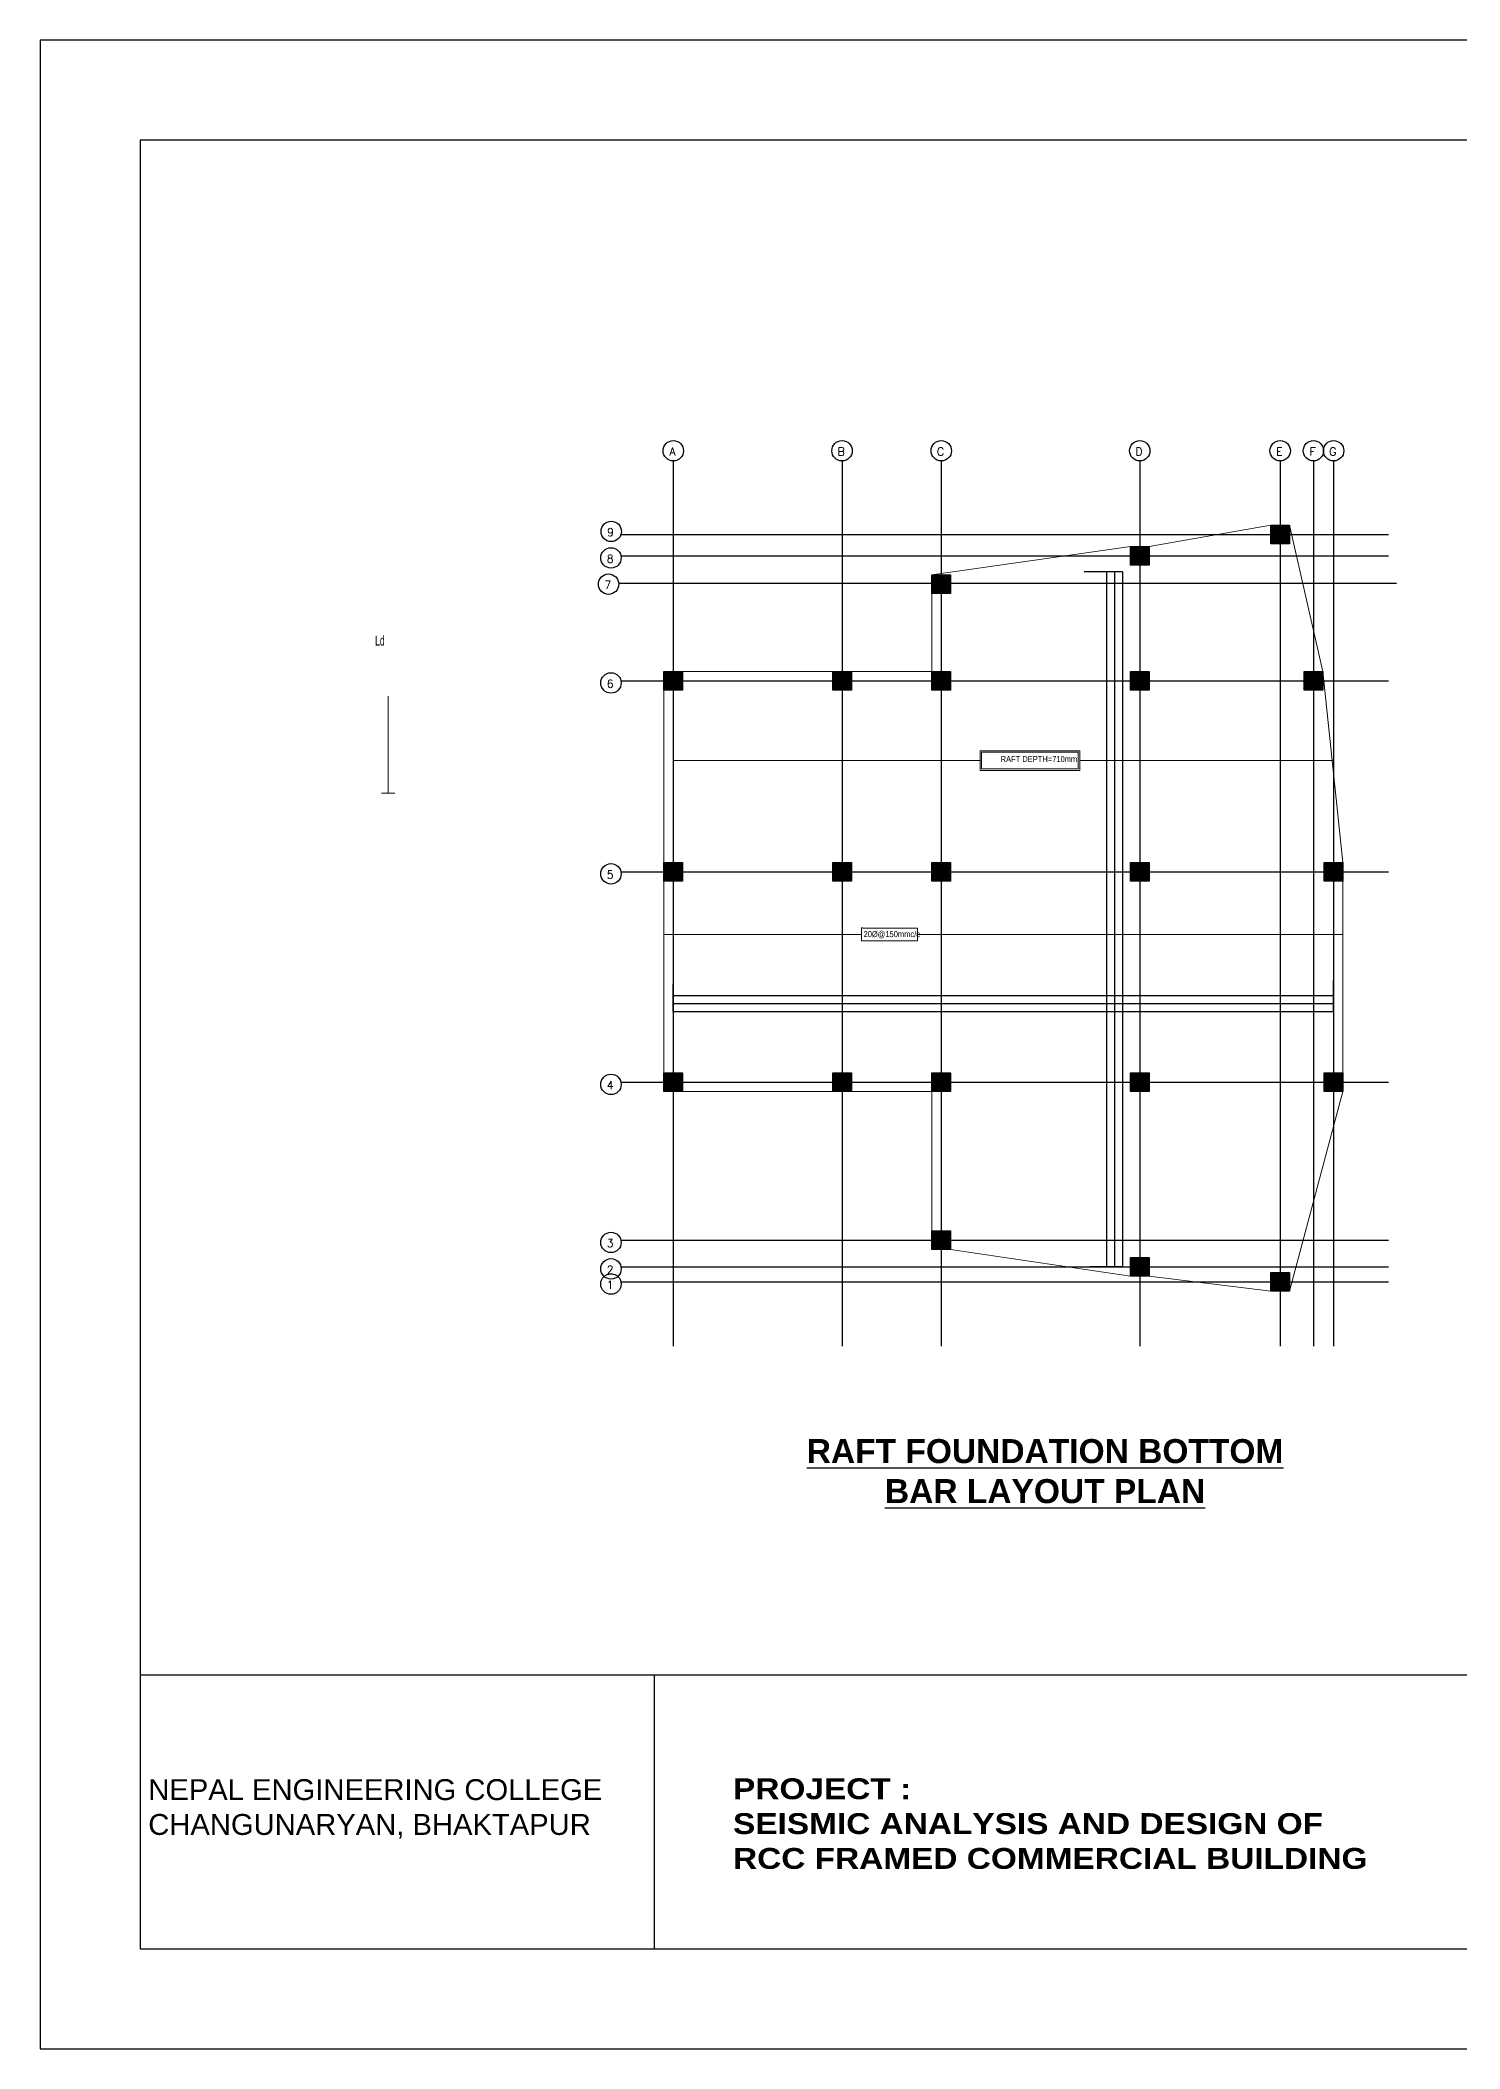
# Model space of a CAD drawing. Header units: inches. Extents: x -301229 to 1083107, y -854236 to 21026.
# Drawn here: x 691778 to 734366, y -510868 to -450636 of the extents above; entities that cross this region are included whole.
import ezdxf
from ezdxf.enums import TextEntityAlignment as Align

# ---------------------------------------------------------------- set-up
doc = ezdxf.new("R2010")
doc.units = ezdxf.units.IN
doc.header["$MEASUREMENT"] = 0
doc.layers.add('00_Text', color=30, linetype='Continuous')
for name, color, linetype, lineweight in [('0_Dimension', 72, 'Continuous', 9), ('0_Slab section', 21, 'Continuous', 15), ('dimension', 25, 'Continuous', 20), ('T-TEXT', 94, 'Continuous', 15), ('wall', 10, 'Continuous', 30)]:
    doc.layers.add(name, color=color, linetype=linetype, lineweight=lineweight)
doc.styles.add('A3GEN 1--100 0.125', font='simplex.shx', dxfattribs={"height": 5})
doc.styles.add('arial narrow', font='ARIALN.TTF', dxfattribs={"width": 0.75})
doc.styles.add('cambria', font='Cambria.ttf')
doc.styles.add('PUMORI', font='ARIALN.TTF')
doc.dimstyles.new('shiva small', dxfattribs={"dimscale": 0, "dimtxt": 3, "dimasz": 2, "dimexe": 2, "dimexo": 2, "dimgap": 0.03, "dimtad": 0, "dimdec": 0, "dimzin": 3, "dimdsep": 46, "dimlunit": 3, "dimtxsty": 'arial narrow', "dimcen": 0, "dimclrd": 256, "dimclre": 256, "dimclrt": 1, "dimadec": 0, "dimazin": 0, "dimtfac": 1, "dimtdec": 0, "dimtix": 1, "dimtmove": 1, "dimatfit": 3, "dimldrblk": 'DOTSMALL', "dimfxl": 2, "dimfxlon": 1, "dimfrac": 2, "dimtolj": 1, "dimtzin": 0, "dimlwd": -1, "dimlwe": -1, "dimarcsym": 0})

# ---------------------------------------------------------------- blocks, each defined once
blk = doc.blocks.new('_DotSmall')
at = {"color": 0, "linetype": 'ByBlock', "const_width": 0.5}
blk.add_lwpolyline([(-0.0625, 0, 1), (0.0625, 0, 1)], format="xyb", close=True, dxfattribs=at)
blk = doc.blocks.new('col 14x14')
at = {"linetype": 'Continuous'}
h = blk.add_hatch(color=253, dxfattribs=at)
h.dxf.hatch_style = 1
h.paths.add_polyline_path([(-7, 7), (7, 7), (7, -7), (-7, -7)])
at = {"color": 3, "linetype": 'Continuous'}
blk.add_lwpolyline([(-7, 7), (7, 7), (7, -7), (-7, -7)], close=True, dxfattribs=at)
blk = doc.blocks.new('grid')
at = {"layer": 'wall', "color": 3}
blk.add_circle((0, 7.7), 7.66, dxfattribs=at)
at = {"color": 2, "linetype": 'Continuous', "style": 'A3GEN 1--100 0.125'}
blk.add_attdef('1', text='', height=6, dxfattribs=at).set_placement((-0.6, 7.1), align=Align.MIDDLE_CENTER)

msp = doc.modelspace()

# ---------------------------------------------------------------- linework, layer by layer
for p, q in [((710772.1, -463256.41), (710772.1, -489796.93)), ((715833.09, -463256.41), (715833.09, -489796.93)), ((718810.41, -463256.41), (718810.41, -489796.93)), ((724765.03, -463256.41), (724765.03, -489796.93)), ((728976.83, -463256.41), (728976.83, -489796.93)), ((729974.37, -463256.41), (729974.37, -489796.93)), ((730579.68, -463256.41), (730579.68, -489796.93)), ((709201.9, -465459.68), (732227.56, -465459.68)), ((709201.9, -466097.74), (732227.56, -466097.74)), ((709134.02, -466915.21), (732466.15, -466915.21)), ((709201.9, -469847.01), (732227.56, -469847.01)), ((709201.9, -475570.9), (732227.56, -475570.9)), ((709201.9, -481885.42), (732227.56, -481885.42)), ((709201.9, -486623.93), (732227.56, -486623.93)), ((709201.9, -487417.04), (732227.56, -487417.04)), ((709201.9, -487870.96), (732227.56, -487870.96)), ((694778.41, -499649.37), (773954.41, -499649.37)), ((710204.41, -507868.37), (710204.41, -499649.37))]:
    msp.add_line(p, q)
for points in [[(691778.41, -510868.37), (776954.41, -510868.37), (776954.41, -450636.37), (691778.41, -450636.37)], [(694778.41, -507868.37), (773954.41, -507868.37), (773954.41, -453636.37), (694778.41, -453636.37)]]:
    msp.add_lwpolyline(points, close=True)
at = {"layer": '00_Text', "color": 1}
for p, q in [((724242.78, -466581.38), (723092.35, -466581.38)), ((723762.78, -466581.38), (723762.78, -487417.04)), ((724002.78, -466581.38), (724002.78, -487417.04)), ((724242.78, -466581.38), (724242.78, -487417.04)), ((730579.68, -479760.23), (730579.68, -478835.17)), ((710772.1, -479760.23), (710772.1, -478957.39)), ((710772.1, -479280.23), (730579.68, -479280.23)), ((710772.1, -479520.23), (730579.68, -479520.23)), ((710772.1, -479760.23), (730579.68, -479760.23)), ((724242.78, -487417.04), (723262.31, -487417.04))]:
    msp.add_line(p, q, dxfattribs=at)
at = {"layer": '0_Dimension', "ltscale": 0.25}
for points in [[(719976.79, -471944.38), (722965.38, -471944.38), (722965.38, -472535.7), (719976.79, -472535.7)], [(720021.79, -471989.38), (722920.38, -471989.38), (722920.38, -472490.7), (720021.79, -472490.7)]]:
    msp.add_lwpolyline(points, close=True, dxfattribs=at)
at = {"layer": '0_Slab section'}
for p, q in [((728696.83, -465179.68), (725045.03, -465817.74)), ((729256.83, -465179.68), (728696.83, -465179.68)), ((730254.37, -469567.01), (729256.83, -465179.68)), ((724485.03, -465817.74), (718530.41, -466670.95)), ((725045.03, -465817.74), (724485.03, -465817.74)), ((718530.41, -466670.95), (718530.41, -469847.01)), ((718530.41, -469567.01), (710492.1, -469567.01)), ((710492.1, -469567.01), (710492.1, -482165.42)), ((730859.68, -475290.9), (730254.37, -469567.01)), ((719976.79, -472240.04), (710772.1, -472240.04)), ((722965.38, -472240.04), (730579.68, -472240.04)), ((730859.68, -481605.42), (730859.68, -475290.9)), ((716415.38, -477449.36), (710492.1, -477449.36)), ((716415.38, -477643.21), (716415.38, -477255.51)), ((716415.38, -477255.51), (716455.79, -477255.51)), ((716455.79, -477259.55), (718096.71, -477259.55)), ((718096.71, -477259.55), (718096.71, -477643.21)), ((718096.71, -477451.38), (730859.68, -477451.38)), ((718096.71, -477643.21), (716415.38, -477643.21)), ((730859.68, -482165.42), (730859.68, -481605.42)), ((715553.09, -482165.42), (710492.1, -482165.42)), ((718530.41, -482165.42), (715553.09, -482165.42)), ((718530.41, -486903.93), (718530.41, -482165.42)), ((729256.83, -488150.96), (730859.68, -482165.42)), ((718530.41, -486903.93), (719090.41, -486903.93)), ((719090.41, -486903.93), (724485.03, -487697.04)), ((724485.03, -487697.04), (725045.03, -487697.04)), ((725045.03, -487697.04), (728696.83, -488150.96)), ((728696.83, -488150.96), (729256.83, -488150.96))]:
    msp.add_line(p, q, dxfattribs=at)
at = {"layer": 'dimension'}
msp.add_lwpolyline([(702420.39, -473214.8), (702018.16, -473214.8)], dxfattribs=at)

# ---------------------------------------------------------------- block references
at = {"color": 2, "linetype": 'Continuous', "xscale": 40, "yscale": 40, "zscale": 40}
for p, values in [((710772.1, -463256.41), {'1': 'A'}), ((715833.09, -463256.41), {'1': 'B'}), ((718810.41, -463256.41), {'1': 'C'}), ((724765.03, -463256.41), {'1': 'D'}), ((728976.83, -463256.41), {'1': 'E'}), ((729974.37, -463256.41), {'1': 'F'}), ((730579.68, -463256.41), {'1': 'G'}), ((708909.33, -465674.89), {'1': '9'}), ((708902.4, -466469.23), {'1': '8'}), ((708829.54, -467256.63), {'1': '7'}), ((708902.4, -470218.51), {'1': '6'}), ((708902.4, -475942.4), {'1': '5'}), ((708902.4, -482256.91), {'1': '4'}), ((708902.4, -486995.42), {'1': '3'}), ((708902.4, -487788.54), {'1': '2'}), ((708902.4, -488242.46), {'1': '1'})]:
    msp.add_blockref('grid', p, dxfattribs=at).add_auto_attribs(values)
for p in [(728976.83, -465459.68), (724765.03, -466097.74), (718810.41, -466950.95), (710772.1, -469847.01), (715833.09, -469847.01), (718810.41, -469847.01), (724765.03, -469847.01), (729974.37, -469847.01), (710772.1, -475570.9), (715833.09, -475570.9), (718810.41, -475570.9), (724765.03, -475570.9), (730579.68, -475570.9), (710772.1, -481885.42), (715833.09, -481885.42), (718810.41, -481885.42), (724765.03, -481885.42), (730579.68, -481885.42), (718810.41, -486623.93), (724765.03, -487417.04), (728976.83, -487870.96)]:
    msp.add_blockref('col 14x14', p, dxfattribs=at)

# ---------------------------------------------------------------- texts
at = {"char_height": 626.5465, "attachment_point": 1}
for s, width, insert in [('\\P\\P\\P{\\fArial|b0|i0|c0|p34; NEPAL ENGINEERING COLLEGE\\P CHANGUNARYAN, BHAKTAPUR}', 15426, (694778.41, -499649.37)), ('{\\fArial Black|b0|i0|c0|p34;       \\P       PROJECT : \\P       SEISMIC ANALYSIS AND DESIGN OF\\P       RCC FRAMED COMMERCIAL BUILDING    }', 25198.9764, (710614.84, -501712.4))]:
    msp.add_mtext_dynamic_manual_height_columns(s, width=width, gutter_width=3132.73, heights=[0], dxfattribs=dict(at, insert=insert))
at = {"layer": '00_Text', "color": 1, "insert": (722002.76, -493549.57), "char_height": 540, "attachment_point": 5, "style": 'PUMORI'}
msp.add_mtext('\\pxi-0.29333;{\\fArial|b1|i0|c0|p34;\\H1.333x;\\LRAFT FOUNDATION BOTTOM \\PBAR LAYOUT PLAN}', dxfattribs=at)
at = {"layer": '0_Dimension', "color": 3, "char_height": 180, "attachment_point": 1, "style": 'PUMORI'}
for s, insert, width in [('RAFT DEPTH=710mm', (720591.96, -472103.96), 4745.8239), ('20%%C@150mmc/c ', (716479.36, -477352.06), 3163.8826)]:
    msp.add_mtext(s, dxfattribs=dict(at, insert=insert, width=width))
at = {"layer": 'T-TEXT', "insert": (701969.19, -468642.96), "char_height": 300, "attachment_point": 5, "style": 'arial narrow'}
msp.add_mtext('\\A1;Ld', dxfattribs=at)

# ---------------------------------------------------------------- leaders
at = {"layer": 'T-TEXT'}
msp.add_leader([(702219.27, -473214.8), (702219.27, -470302.41)], dimstyle='shiva small', override={"dimscale": 1, "dimtxt": 3, "dimtxsty": 'cambria'}, dxfattribs=at)

doc.saveas('drawing.dxf')
